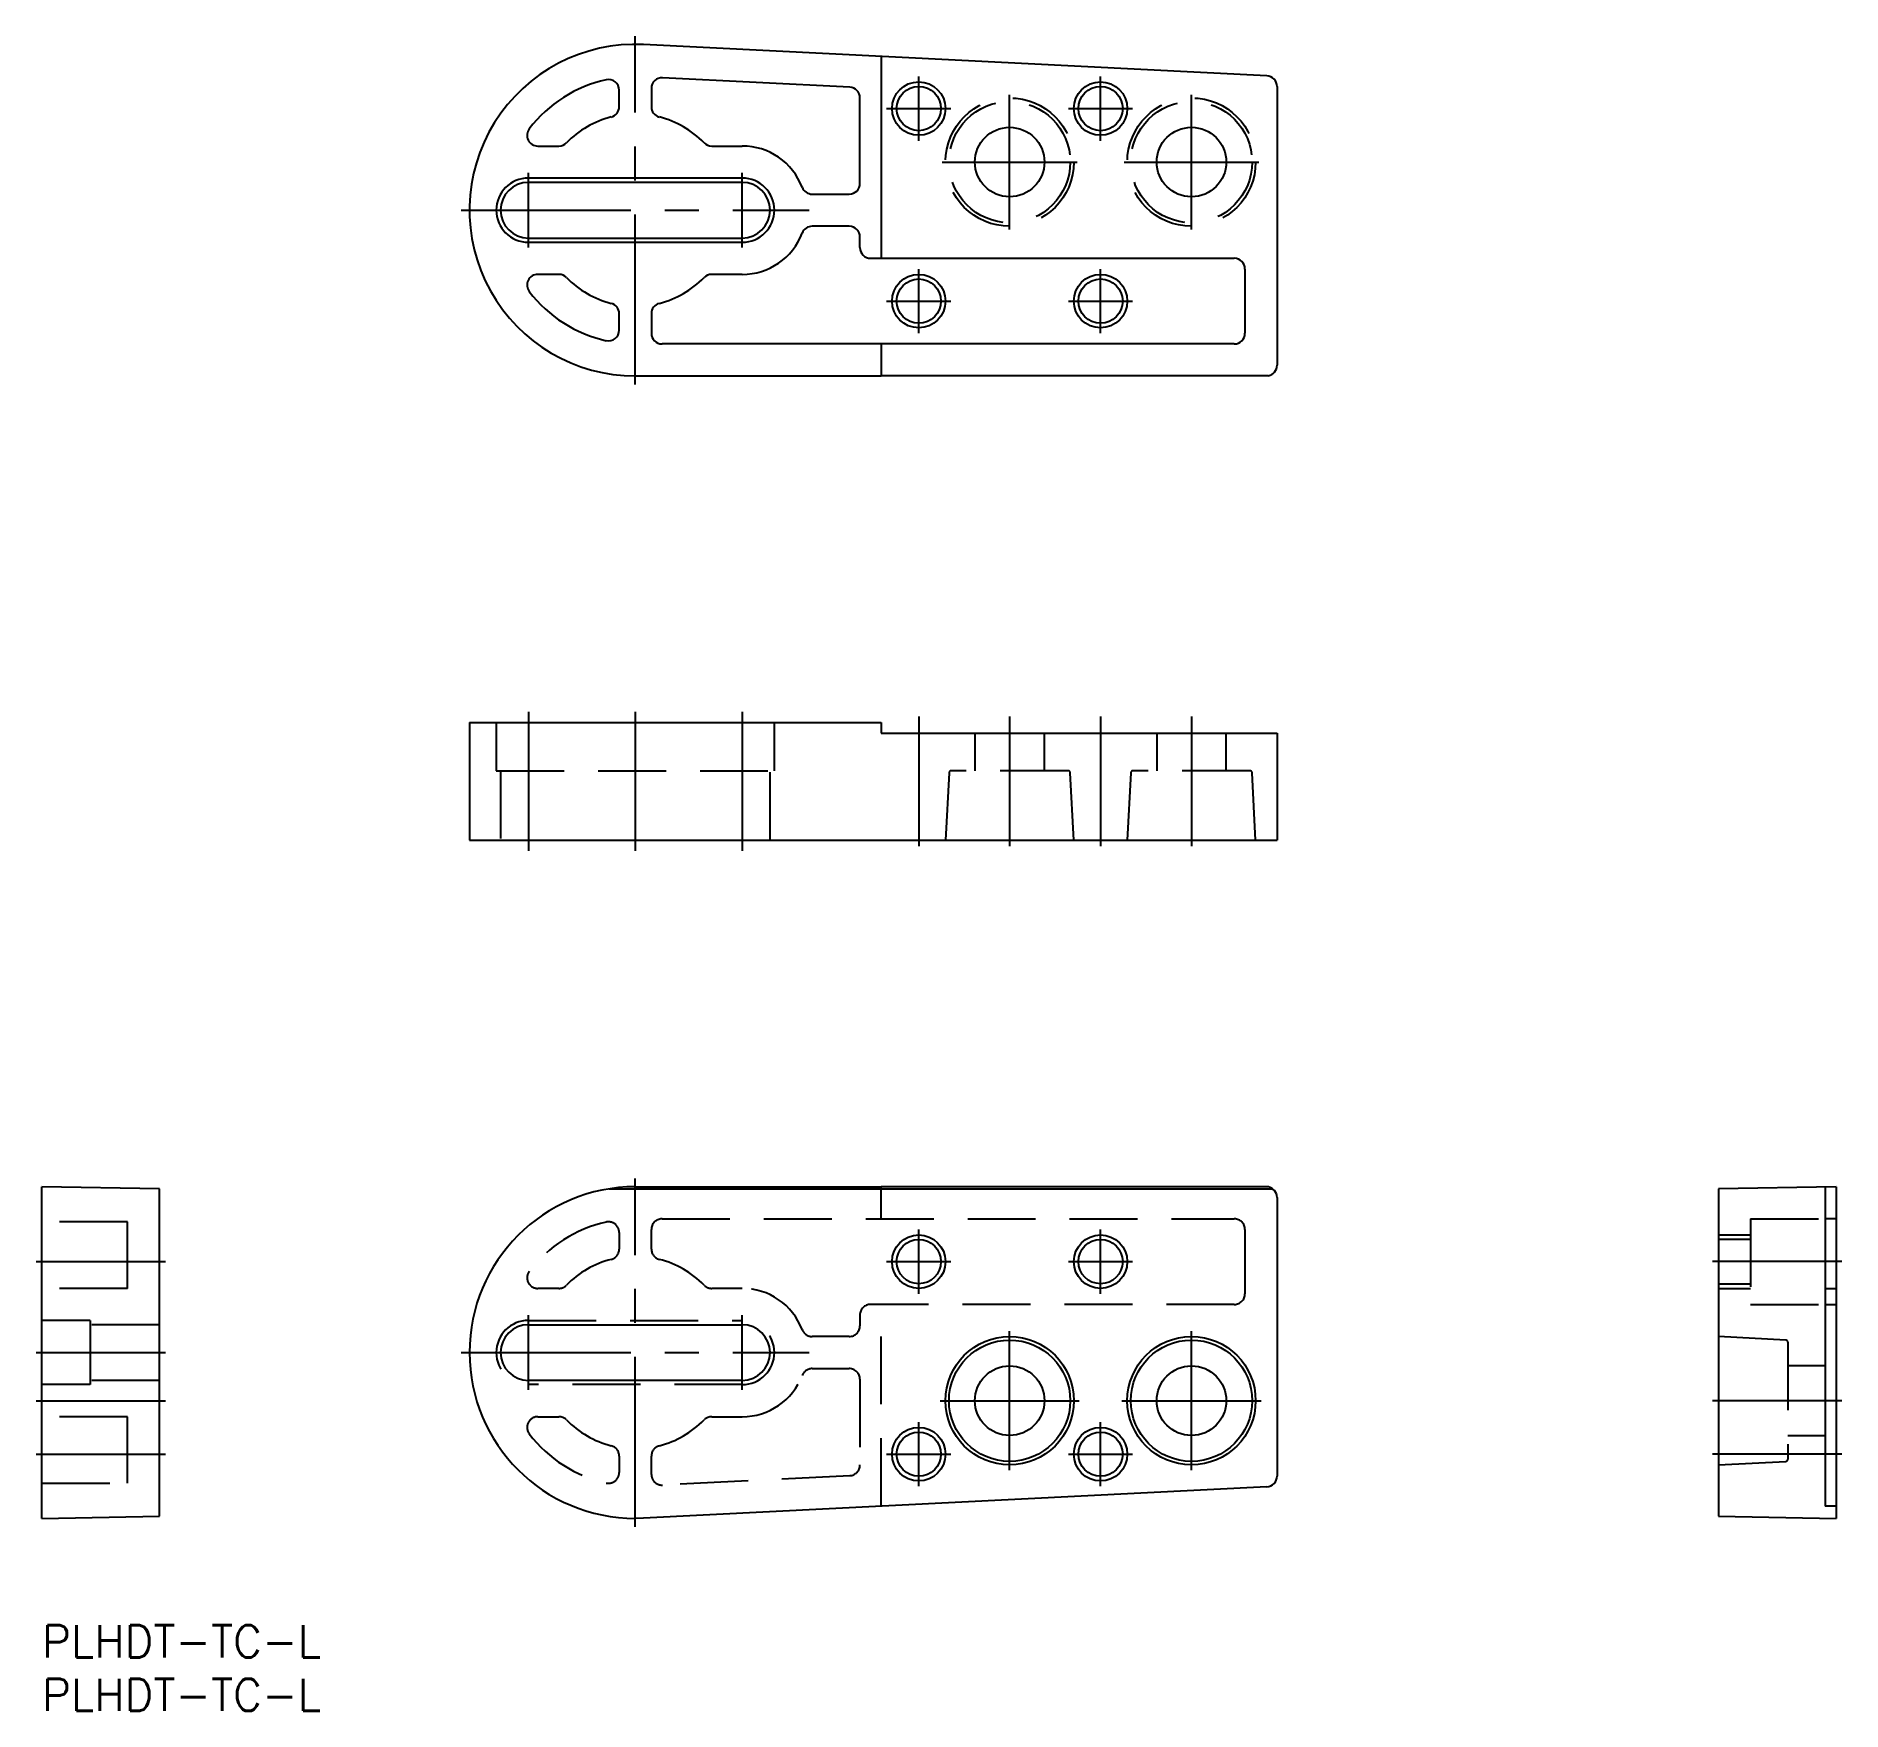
# Model space of a CAD drawing. Extents: x -1 to 168, y -8 to 149.
import ezdxf

# ---------------------------------------------------------------- set-up
doc = ezdxf.new("R2010")
doc.units = 0
doc.header["$LTSCALE"] = 0.5
doc.linetypes.add('CENTER', pattern=[50.8, 31.75, -6.35, 6.35, -6.35])
doc.linetypes.add('DASHED', pattern=[19.05, 12.7, -6.35])
for name, color, linetype in [('MSM_CENTER', 1, 'CENTER'), ('MSM_CONTINUOUS', 7, 'CONTINUOUS'), ('MSM_DASHED', 4, 'DASHED'), ('MSM_NARROW', 5, 'CONTINUOUS'), ('MSM_PART_NUMBER', 7, 'CONTINUOUS')]:
    doc.layers.add(name, color=color, linetype=linetype)
doc.styles.get("Standard").update_dxf_attribs({"font": 'txt.shx', "height": 3, "bigfont": 'bigfont.shx'})

# ---------------------------------------------------------------- blocks, each defined once
blk = doc.blocks.new('*U2')
at = {"layer": 'MSM_PART_NUMBER'}
blk.add_text('PLHDT-TC-L', height=3, dxfattribs=at).set_placement((0, -3))
blk = doc.blocks.new('*U3')
at = {"layer": 'MSM_PART_NUMBER'}
blk.add_text('PLHDT-TC-L', height=3, dxfattribs=at).set_placement((0, -8))

msp = doc.modelspace()

# ---------------------------------------------------------------- linework, layer by layer
at = {"layer": 'MSM_CENTER'}
for p, q in [((55.47, 116.02), (55.47, 148.58)), ((81.97, 138.8), (81.97, 144.8)), ((98.97, 138.8), (98.97, 144.8)), ((90.47, 130.5), (90.47, 143.1)), ((107.47, 130.5), (107.47, 143.1)), ((78.97, 141.8), (84.97, 141.8)), ((95.97, 141.8), (101.97, 141.8)), ((84.17, 136.8), (96.77, 136.8)), ((101.17, 136.8), (113.77, 136.8)), ((45.47, 128.8), (45.47, 135.8)), ((65.47, 128.8), (65.47, 135.8)), ((39.19, 132.3), (71.74, 132.3)), ((81.97, 120.8), (81.97, 126.8)), ((98.97, 120.8), (98.97, 126.8)), ((78.97, 123.8), (84.97, 123.8)), ((95.97, 123.8), (101.97, 123.8)), ((45.47, 85.4), (45.47, 72.4)), ((55.47, 85.4), (55.47, 72.4)), ((65.47, 85.4), (65.47, 72.4)), ((81.97, 84.95), (81.97, 72.85)), ((90.47, 84.95), (90.47, 72.85)), ((98.97, 84.95), (98.97, 72.85)), ((107.47, 84.95), (107.47, 72.85)), ((55.47, 9.22), (55.47, 41.78)), ((81.97, 31), (81.97, 37)), ((98.97, 31), (98.97, 37)), ((-0.55, 34), (11.55, 34)), ((78.97, 34), (84.97, 34)), ((95.97, 34), (101.97, 34)), ((168.28, 34), (156.18, 34)), ((45.47, 22), (45.47, 29)), ((65.47, 22), (65.47, 29)), ((90.47, 14.5), (90.47, 27.5)), ((107.47, 14.5), (107.47, 27.5)), ((-0.55, 25.5), (11.55, 25.5)), ((39.19, 25.5), (71.74, 25.5)), ((-0.55, 21), (11.55, 21)), ((83.97, 21), (96.97, 21)), ((100.97, 21), (113.97, 21)), ((168.28, 21), (156.18, 21)), ((81.97, 13), (81.97, 19)), ((98.97, 13), (98.97, 19)), ((-0.55, 16), (11.55, 16)), ((78.97, 16), (84.97, 16)), ((95.97, 16), (101.97, 16)), ((168.28, 16), (156.18, 16))]:
    msp.add_line(p, q, dxfattribs=at)
at = {"layer": 'MSM_CONTINUOUS'}
for p, q in [((114.52, 144.85), (56.25, 147.78)), ((78.47, 146.66), (78.47, 127.8)), ((53.97, 141.98), (53.97, 143.52)), ((56.97, 143.69), (56.97, 141.98)), ((75.52, 143.81), (58.02, 144.69)), ((115.47, 143.85), (115.47, 117.8)), ((76.47, 134.8), (76.47, 142.81)), ((46.35, 138.3), (48.33, 138.3)), ((62.61, 138.3), (65.47, 138.3)), ((65.47, 135.3), (45.47, 135.3)), ((65.47, 134.9), (45.47, 134.9)), ((72.01, 133.8), (75.47, 133.8)), ((75.47, 130.8), (72.01, 130.8)), ((45.47, 129.7), (65.47, 129.7)), ((45.47, 129.3), (65.47, 129.3)), ((76.47, 128.8), (76.47, 129.8)), ((77.47, 127.8), (111.47, 127.8)), ((112.47, 126.8), (112.47, 120.8)), ((48.33, 126.3), (46.35, 126.3)), ((65.47, 126.3), (62.61, 126.3)), ((53.97, 121.08), (53.97, 122.62)), ((56.97, 122.62), (56.97, 120.8)), ((111.47, 119.8), (57.97, 119.8)), ((78.47, 119.8), (78.47, 116.8)), ((55.47, 116.8), (78.47, 116.8)), ((114.66, 116.82), (78.47, 116.82)), ((39.97, 84.4), (39.97, 73.4)), ((39.97, 84.4), (78.47, 84.4)), ((78.47, 84.4), (78.47, 83.4)), ((78.47, 83.4), (115.47, 83.4)), ((115.47, 83.4), (115.47, 73.4)), ((39.97, 73.4), (115.47, 73.4)), ((0, 10), (0, 41)), ((11, 40.81), (0, 41)), ((11, 10.19), (11, 40.81)), ((53.04, 40.81), (115.06, 40.81)), ((55.47, 41), (78.47, 41)), ((78.47, 41), (78.47, 40.98)), ((114.66, 40.98), (78.47, 40.98)), ((167.73, 41), (156.73, 40.81)), ((156.73, 40.81), (156.73, 10.19)), ((166.73, 40.98), (166.73, 11.14)), ((167.73, 41), (167.73, 10)), ((115.47, 40), (115.47, 13.95)), ((167.73, 38), (166.73, 38)), ((166.73, 31.5), (167.73, 31.5)), ((166.73, 30), (167.73, 30)), ((45.47, 28.1), (65.47, 28.1)), ((65.47, 22.9), (45.47, 22.9)), ((114.52, 12.95), (56.25, 10.02)), ((0, 10), (11, 10.19)), ((156.73, 10.19), (167.73, 10)), ((167.73, 11.14), (166.73, 11.14)), ((56.25, 10.02), (55.47, 10))]:
    msp.add_line(p, q, dxfattribs=at)
for centre, radius in [((81.97, 141.8), 2.07), ((98.97, 141.8), 2.07), ((90.47, 136.8), 3.25), ((107.47, 136.8), 3.25), ((81.97, 123.8), 2.07), ((98.97, 123.8), 2.07), ((81.97, 34), 2.07), ((98.97, 34), 2.07), ((90.47, 21), 6), ((90.47, 21), 5.67), ((107.47, 21), 6), ((107.47, 21), 5.67), ((90.47, 21), 3.25), ((107.47, 21), 3.25), ((81.97, 16), 2.07), ((98.97, 16), 2.07)]:
    msp.add_circle(centre, radius, dxfattribs=at)
for centre, radius, start, end in [((55.47, 132.3), 15.5, 87.1189, 270), ((55.47, 132.3), 12.5, 102.5559, 142.5048), ((52.97, 143.52), 1, 0, 102.5559), ((57.97, 143.69), 1, 87.1189, 180), ((75.47, 142.81), 1, 0, 87.1189), ((114.47, 143.85), 1, 0, 87.1189), ((52.97, 141.98), 1, 284.4775, 0), ((57.97, 141.98), 1, 180, 255.5225), ((55.47, 132.3), 9, 104.4775, 135.573), ((55.47, 132.3), 9, 44.427, 75.5225), ((46.35, 139.3), 1, 142.5048, 270), ((48.33, 139.3), 1, 270, 315.573), ((62.61, 139.3), 1, 224.427, 270), ((65.47, 132.3), 6, 20.9248, 90), ((45.47, 132.3), 3, 90, 270), ((65.47, 132.3), 3, 270, 90), ((45.47, 132.3), 2.6, 90, 270), ((65.47, 132.3), 2.6, 270, 90), ((72.01, 134.8), 1, 200.9248, 270), ((75.47, 134.8), 1, 270, 0), ((65.47, 132.3), 6, 270, 339.0752), ((72.01, 129.8), 1, 90, 159.0752), ((75.47, 129.8), 1, 0, 90), ((77.47, 128.8), 1, 180, 270), ((111.47, 126.8), 1, 0, 90), ((46.35, 125.3), 1, 90, 217.4952), ((48.33, 125.3), 1, 44.427, 90), ((55.47, 132.3), 9, 224.427, 255.5225), ((55.47, 132.3), 9, 284.4775, 315.573), ((62.61, 125.3), 1, 90, 135.573), ((55.47, 132.3), 12.5, 217.4952, 257.4441), ((52.97, 122.62), 1, 0, 75.5225), ((57.97, 122.62), 1, 104.4775, 180), ((52.97, 121.08), 1, 257.4441, 0), ((57.97, 120.8), 1, 180, 270), ((111.47, 120.8), 1, 270, 0), ((114.47, 117.8), 1, 280.7209, 0), ((55.47, 25.5), 15.5, 90, 270), ((114.47, 40), 1, 0, 79.2791), ((45.47, 25.5), 2.6, 90, 270), ((65.47, 25.5), 2.6, 270, 90), ((114.47, 13.95), 1, 272.8811, 0)]:
    msp.add_arc(centre, radius, start, end, dxfattribs=at)
at = {"layer": 'MSM_DASHED'}
for p, q in [((42.47, 84.4), (42.47, 79.9)), ((68.47, 79.9), (68.47, 84.4)), ((87.22, 83.4), (87.22, 79.9)), ((93.72, 79.9), (93.72, 83.4)), ((104.22, 83.4), (104.22, 79.9)), ((110.72, 79.9), (110.72, 83.4)), ((42.47, 79.9), (68.47, 79.9)), ((42.87, 79.9), (42.87, 73.4)), ((68.07, 73.4), (68.07, 79.9)), ((84.8, 79.71), (84.47, 73.4)), ((95.94, 79.9), (85, 79.9)), ((96.47, 73.4), (96.14, 79.71)), ((101.8, 79.71), (101.47, 73.4)), ((112.94, 79.9), (102, 79.9)), ((113.47, 73.4), (113.14, 79.71)), ((78.47, 38), (78.47, 40.98)), ((8, 37.72), (0, 37.72)), ((8, 31.5), (8, 37.72)), ((57.97, 38), (111.47, 38)), ((159.73, 38), (159.73, 30)), ((159.73, 38), (166.73, 38)), ((53.97, 36.72), (53.97, 35.18)), ((56.97, 35.18), (56.97, 37)), ((112.47, 37), (112.47, 31)), ((156.73, 36.5), (159.73, 36.5)), ((159.73, 36.07), (156.73, 36.07)), ((8, 31.5), (0, 31.5)), ((48.33, 31.5), (46.35, 31.5)), ((65.47, 31.5), (62.61, 31.5)), ((156.73, 31.93), (159.73, 31.93)), ((156.73, 31.5), (159.73, 31.5)), ((76.47, 29), (76.47, 28)), ((111.47, 30), (77.47, 30)), ((78.47, 11.14), (78.47, 30)), ((159.73, 30), (166.73, 30)), ((4.5, 28.5), (0, 28.5)), ((4.5, 28.5), (4.5, 22.5)), ((11, 28.1), (4.5, 28.1)), ((45.47, 28.5), (65.47, 28.5)), ((75.47, 27), (72.01, 27)), ((163.04, 26.67), (156.73, 27)), ((163.23, 26.47), (163.23, 15.53)), ((72.01, 24), (75.47, 24)), ((166.73, 24.25), (163.23, 24.25)), ((4.5, 22.5), (0, 22.5)), ((11, 22.9), (4.5, 22.9)), ((65.47, 22.5), (45.47, 22.5)), ((76.47, 23), (76.47, 14.99)), ((8, 19.5), (0, 19.5)), ((8, 13.28), (8, 19.5)), ((46.35, 19.5), (48.33, 19.5)), ((62.61, 19.5), (65.47, 19.5)), ((163.23, 17.75), (166.73, 17.75)), ((53.97, 15.82), (53.97, 14.28)), ((56.97, 14.11), (56.97, 15.82)), ((156.73, 15), (163.04, 15.33)), ((75.52, 13.99), (58.02, 13.11)), ((0, 13.28), (8, 13.28))]:
    msp.add_line(p, q, dxfattribs=at)
for centre, radius in [((90.47, 136.8), 6), ((90.47, 136.8), 5.67), ((107.47, 136.8), 6), ((107.47, 136.8), 5.67)]:
    msp.add_circle(centre, radius, dxfattribs=at)
for centre, radius, start, end in [((85, 79.7), 0.2, 90, 177), ((95.94, 79.7), 0.2, 3, 90), ((102, 79.7), 0.2, 90, 177), ((112.94, 79.7), 0.2, 3, 90), ((55.47, 25.5), 12.5, 102.5559, 142.5048), ((52.97, 36.72), 1, 0, 102.5559), ((57.97, 37), 1, 90, 180), ((111.47, 37), 1, 0, 90), ((55.47, 25.5), 9, 104.4775, 135.573), ((52.97, 35.18), 1, 284.4775, 0), ((57.97, 35.18), 1, 180, 255.5225), ((55.47, 25.5), 9, 44.427, 75.5225), ((46.35, 32.5), 1, 142.5048, 270), ((48.33, 32.5), 1, 270, 315.573), ((62.61, 32.5), 1, 224.427, 270), ((65.47, 25.5), 6, 20.9248, 90), ((111.47, 31), 1, 270, 0), ((77.47, 29), 1, 90, 180), ((45.47, 25.5), 3, 90, 270), ((65.47, 25.5), 3, 270, 90), ((72.01, 28), 1, 200.9248, 270), ((75.47, 28), 1, 270, 0), ((163.03, 26.47), 0.2, 0, 87), ((72.01, 23), 1, 90, 159.0752), ((75.47, 23), 1, 0, 90), ((65.47, 25.5), 6, 270, 339.0752), ((46.35, 18.5), 1, 90, 217.4952), ((48.33, 18.5), 1, 44.427, 90), ((55.47, 25.5), 9, 224.427, 255.5225), ((55.47, 25.5), 9, 284.4775, 315.573), ((62.61, 18.5), 1, 90, 135.573), ((55.47, 25.5), 12.5, 217.4952, 257.4441), ((52.97, 15.82), 1, 0, 75.5225), ((57.97, 15.82), 1, 104.4775, 180), ((163.03, 15.53), 0.2, 273, 0), ((52.97, 14.28), 1, 257.4441, 0), ((57.97, 14.11), 1, 180, 272.8811), ((75.47, 14.99), 1, 272.8811, 0)]:
    msp.add_arc(centre, radius, start, end, dxfattribs=at)
at = {"layer": 'MSM_NARROW'}
for centre in [(81.97, 141.8), (98.97, 141.8), (81.97, 123.8), (98.97, 123.8), (81.97, 34), (98.97, 34), (81.97, 16), (98.97, 16)]:
    msp.add_circle(centre, 2.5, dxfattribs=at)

# ---------------------------------------------------------------- block references
at = {"layer": 'MSM_CONTINUOUS'}
for name in ['*U2', '*U3']:
    msp.add_blockref(name, (0, 0), dxfattribs=at)

doc.saveas('drawing.dxf')
